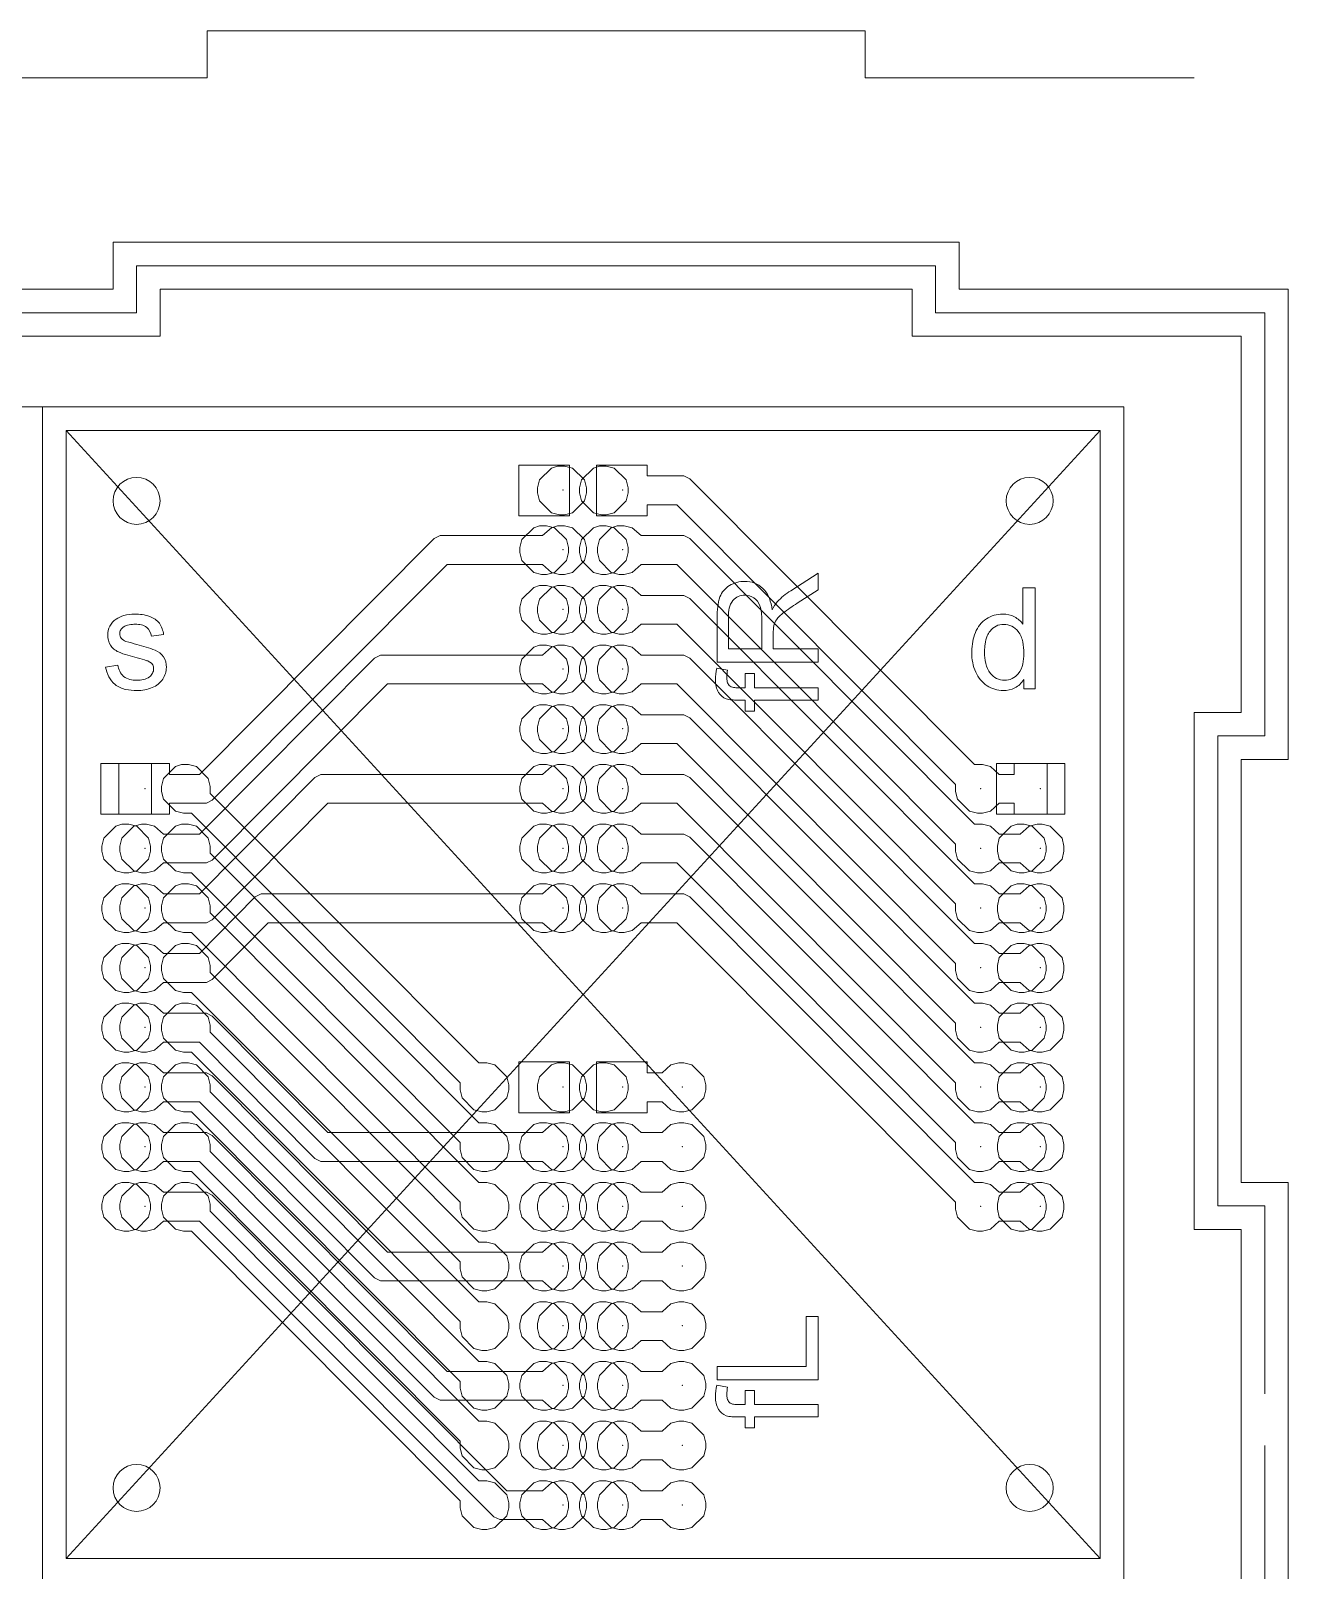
# Model space of a CAD drawing. Header units: millimetres. Extents: x -18 to 106, y 0 to 123.
# Drawn here: x 52.5 to 106, y 57.5 to 123 of the extents above; entities that cross this region are included whole.
import ezdxf

# ---------------------------------------------------------------- set-up
doc = ezdxf.new("R2010")
doc.units = ezdxf.units.MM
for name, color, linetype, lineweight, true_color in [('bottom', 5, 'CONTINUOUS', 5, 0x0000ff), ('drill', 1, 'CONTINUOUS', 5, 0xff0000), ('drill325', 7, 'CONTINUOUS', 5, 0xffffff), ('final_cut', 94, 'CONTINUOUS', 5, 0x007f00), ('okvir', 7, 'CONTINUOUS', 5, 0xffffff), ('rotacija', 23, 'CONTINUOUS', 5, 0xa56752), ('rotacija_unutarnja', 7, 'CONTINUOUS', 5, 0xffffff), ('rotacija_vanjska', 7, 'CONTINUOUS', 5, 0xffffff), ('slova', 7, 'CONTINUOUS', 5, 0xffffff), ('top', 6, 'CONTINUOUS', 5, 0xff00ff)]:
    doc.layers.add(name, color=color, linetype=linetype, lineweight=lineweight, true_color=true_color)

msp = doc.modelspace()

# ---------------------------------------------------------------- linework, layer by layer
at = {"layer": 'bottom'}
for points in [[(74.912667, 104.482), (74.912667, 104.482), (74.658667, 104.397333), (74.150667, 103.889333), (74.066, 103.550667), (74.066, 103.339), (74.150667, 103.000333), (74.658667, 102.492333), (74.997333, 102.407667), (75.209, 102.407667), (75.547667, 102.492333), (76.055667, 103.000333), (76.140333, 103.339), (76.140333, 103.550667), (76.055667, 103.889333), (75.547667, 104.397333), (75.209, 104.482)], [(76.563667, 104.524333), (76.563667, 104.524333), (76.563667, 102.365333), (78.722667, 102.365333), (78.722667, 102.831), (79.992667, 102.831), (91.846, 90.935333), (91.846, 90.639), (91.930667, 90.300333), (92.438667, 89.792333), (92.777333, 89.707667), (92.989, 89.707667), (93.327667, 89.792333), (93.708667, 90.131), (94.343667, 90.131), (94.343667, 89.665333), (96.502667, 89.665333), (96.502667, 91.824333), (94.343667, 91.824333), (94.343667, 91.358667), (93.708667, 91.358667), (93.327667, 91.697333), (92.989, 91.782), (92.650333, 91.782), (80.543, 103.931667), (80.289, 104.058667), (78.722667, 104.058667), (78.722667, 104.524333)], [(74.912667, 101.942), (74.912667, 101.942), (74.658667, 101.857333), (74.277667, 101.518667), (69.917333, 101.518667), (69.663333, 101.391667), (59.672667, 91.358667), (58.402667, 91.358667), (58.402667, 91.824333), (56.243667, 91.824333), (56.243667, 89.665333), (58.402667, 89.665333), (58.402667, 90.131), (59.969, 90.131), (60.223, 90.258), (70.213667, 100.291), (74.277667, 100.291), (74.658667, 99.952333), (74.997333, 99.867667), (75.209, 99.867667), (75.547667, 99.952333), (76.055667, 100.460333), (76.140333, 100.799), (76.140333, 101.010667), (76.055667, 101.349333), (75.547667, 101.857333), (75.209, 101.942)], [(77.452667, 101.942), (77.452667, 101.942), (77.198667, 101.857333), (76.690667, 101.349333), (76.606, 101.010667), (76.606, 100.799), (76.690667, 100.460333), (77.198667, 99.952333), (77.537333, 99.867667), (77.749, 99.867667), (78.087667, 99.952333), (78.468667, 100.291), (79.992667, 100.291), (91.846, 88.395333), (91.846, 88.099), (91.930667, 87.760333), (92.438667, 87.252333), (92.777333, 87.167667), (92.989, 87.167667), (93.327667, 87.252333), (93.708667, 87.591), (94.597667, 87.591), (94.978667, 87.252333), (95.317333, 87.167667), (95.529, 87.167667), (95.867667, 87.252333), (96.375667, 87.760333), (96.460333, 88.099), (96.460333, 88.310667), (96.375667, 88.649333), (95.867667, 89.157333), (95.529, 89.242), (95.317333, 89.242), (94.978667, 89.157333), (94.597667, 88.818667), (93.708667, 88.818667), (93.327667, 89.157333), (92.989, 89.242), (92.650333, 89.242), (80.543, 101.391667), (80.289, 101.518667), (78.468667, 101.518667), (78.087667, 101.857333), (77.749, 101.942)], [(74.912667, 99.402), (74.912667, 99.402), (74.658667, 99.317333), (74.150667, 98.809333), (74.066, 98.470667), (74.066, 98.259), (74.150667, 97.920333), (74.658667, 97.412333), (74.997333, 97.327667), (75.209, 97.327667), (75.547667, 97.412333), (76.055667, 97.920333), (76.140333, 98.259), (76.140333, 98.470667), (76.055667, 98.809333), (75.547667, 99.317333), (75.209, 99.402)], [(77.452667, 99.402), (77.452667, 99.402), (77.198667, 99.317333), (76.690667, 98.809333), (76.606, 98.470667), (76.606, 98.259), (76.690667, 97.920333), (77.198667, 97.412333), (77.537333, 97.327667), (77.749, 97.327667), (78.087667, 97.412333), (78.468667, 97.751), (79.992667, 97.751), (91.846, 85.855333), (91.846, 85.559), (91.930667, 85.220333), (92.438667, 84.712333), (92.777333, 84.627667), (92.989, 84.627667), (93.327667, 84.712333), (93.708667, 85.051), (94.597667, 85.051), (94.978667, 84.712333), (95.317333, 84.627667), (95.529, 84.627667), (95.867667, 84.712333), (96.375667, 85.220333), (96.460333, 85.559), (96.460333, 85.770667), (96.375667, 86.109333), (95.867667, 86.617333), (95.529, 86.702), (95.317333, 86.702), (94.978667, 86.617333), (94.597667, 86.278667), (93.708667, 86.278667), (93.327667, 86.617333), (92.989, 86.702), (92.650333, 86.702), (80.543, 98.851667), (80.289, 98.978667), (78.468667, 98.978667), (78.087667, 99.317333), (77.749, 99.402)], [(74.912667, 96.862), (74.912667, 96.862), (74.658667, 96.777333), (74.277667, 96.438667), (67.377333, 96.438667), (67.123333, 96.311667), (59.672667, 88.818667), (58.148667, 88.818667), (57.767667, 89.157333), (57.429, 89.242), (57.217333, 89.242), (56.878667, 89.157333), (56.370667, 88.649333), (56.286, 88.310667), (56.286, 88.099), (56.370667, 87.760333), (56.878667, 87.252333), (57.217333, 87.167667), (57.429, 87.167667), (57.767667, 87.252333), (58.148667, 87.591), (59.969, 87.591), (60.223, 87.718), (67.673667, 95.211), (74.277667, 95.211), (74.658667, 94.872333), (74.997333, 94.787667), (75.209, 94.787667), (75.547667, 94.872333), (76.055667, 95.380333), (76.140333, 95.719), (76.140333, 95.930667), (76.055667, 96.269333), (75.547667, 96.777333), (75.209, 96.862)], [(77.452667, 96.862), (77.452667, 96.862), (77.198667, 96.777333), (76.690667, 96.269333), (76.606, 95.930667), (76.606, 95.719), (76.690667, 95.380333), (77.198667, 94.872333), (77.537333, 94.787667), (77.749, 94.787667), (78.087667, 94.872333), (78.468667, 95.211), (79.992667, 95.211), (91.846, 83.315333), (91.846, 83.019), (91.930667, 82.680333), (92.438667, 82.172333), (92.777333, 82.087667), (92.989, 82.087667), (93.327667, 82.172333), (93.708667, 82.511), (94.597667, 82.511), (94.978667, 82.172333), (95.317333, 82.087667), (95.529, 82.087667), (95.867667, 82.172333), (96.375667, 82.680333), (96.460333, 83.019), (96.460333, 83.230667), (96.375667, 83.569333), (95.867667, 84.077333), (95.529, 84.162), (95.317333, 84.162), (94.978667, 84.077333), (94.597667, 83.738667), (93.708667, 83.738667), (93.327667, 84.077333), (92.989, 84.162), (92.650333, 84.162), (80.543, 96.311667), (80.289, 96.438667), (78.468667, 96.438667), (78.087667, 96.777333), (77.749, 96.862)], [(74.912667, 94.322), (74.912667, 94.322), (74.658667, 94.237333), (74.150667, 93.729333), (74.066, 93.390667), (74.066, 93.179), (74.150667, 92.840333), (74.658667, 92.332333), (74.997333, 92.247667), (75.209, 92.247667), (75.547667, 92.332333), (76.055667, 92.840333), (76.140333, 93.179), (76.140333, 93.390667), (76.055667, 93.729333), (75.547667, 94.237333), (75.209, 94.322)], [(77.452667, 94.322), (77.452667, 94.322), (77.198667, 94.237333), (76.690667, 93.729333), (76.606, 93.390667), (76.606, 93.179), (76.690667, 92.840333), (77.198667, 92.332333), (77.537333, 92.247667), (77.749, 92.247667), (78.087667, 92.332333), (78.468667, 92.671), (79.992667, 92.671), (91.846, 80.775333), (91.846, 80.479), (91.930667, 80.140333), (92.438667, 79.632333), (92.777333, 79.547667), (92.989, 79.547667), (93.327667, 79.632333), (93.708667, 79.971), (94.597667, 79.971), (94.978667, 79.632333), (95.317333, 79.547667), (95.529, 79.547667), (95.867667, 79.632333), (96.375667, 80.140333), (96.460333, 80.479), (96.460333, 80.690667), (96.375667, 81.029333), (95.867667, 81.537333), (95.529, 81.622), (95.317333, 81.622), (94.978667, 81.537333), (94.597667, 81.198667), (93.708667, 81.198667), (93.327667, 81.537333), (92.989, 81.622), (92.650333, 81.622), (80.543, 93.771667), (80.289, 93.898667), (78.468667, 93.898667), (78.087667, 94.237333), (77.749, 94.322)], [(74.912667, 91.782), (74.912667, 91.782), (74.658667, 91.697333), (74.277667, 91.358667), (64.837333, 91.358667), (64.583333, 91.231667), (59.672667, 86.278667), (58.148667, 86.278667), (57.767667, 86.617333), (57.429, 86.702), (57.217333, 86.702), (56.878667, 86.617333), (56.370667, 86.109333), (56.286, 85.770667), (56.286, 85.559), (56.370667, 85.220333), (56.878667, 84.712333), (57.217333, 84.627667), (57.429, 84.627667), (57.767667, 84.712333), (58.148667, 85.051), (59.969, 85.051), (60.223, 85.178), (65.133667, 90.131), (74.277667, 90.131), (74.658667, 89.792333), (74.997333, 89.707667), (75.209, 89.707667), (75.547667, 89.792333), (76.055667, 90.300333), (76.140333, 90.639), (76.140333, 90.850667), (76.055667, 91.189333), (75.547667, 91.697333), (75.209, 91.782)], [(77.452667, 91.782), (77.452667, 91.782), (77.198667, 91.697333), (76.690667, 91.189333), (76.606, 90.850667), (76.606, 90.639), (76.690667, 90.300333), (77.198667, 89.792333), (77.537333, 89.707667), (77.749, 89.707667), (78.087667, 89.792333), (78.468667, 90.131), (79.992667, 90.131), (91.846, 78.235333), (91.846, 77.939), (91.930667, 77.600333), (92.438667, 77.092333), (92.777333, 77.007667), (92.989, 77.007667), (93.327667, 77.092333), (93.708667, 77.431), (94.597667, 77.431), (94.978667, 77.092333), (95.317333, 77.007667), (95.529, 77.007667), (95.867667, 77.092333), (96.375667, 77.600333), (96.460333, 77.939), (96.460333, 78.150667), (96.375667, 78.489333), (95.867667, 78.997333), (95.529, 79.082), (95.317333, 79.082), (94.978667, 78.997333), (94.597667, 78.658667), (93.708667, 78.658667), (93.327667, 78.997333), (92.989, 79.082), (92.650333, 79.082), (80.543, 91.231667), (80.289, 91.358667), (78.468667, 91.358667), (78.087667, 91.697333), (77.749, 91.782)], [(74.912667, 89.242), (74.912667, 89.242), (74.658667, 89.157333), (74.150667, 88.649333), (74.066, 88.310667), (74.066, 88.099), (74.150667, 87.760333), (74.658667, 87.252333), (74.997333, 87.167667), (75.209, 87.167667), (75.547667, 87.252333), (76.055667, 87.760333), (76.140333, 88.099), (76.140333, 88.310667), (76.055667, 88.649333), (75.547667, 89.157333), (75.209, 89.242)], [(77.452667, 89.242), (77.452667, 89.242), (77.198667, 89.157333), (76.690667, 88.649333), (76.606, 88.310667), (76.606, 88.099), (76.690667, 87.760333), (77.198667, 87.252333), (77.537333, 87.167667), (77.749, 87.167667), (78.087667, 87.252333), (78.468667, 87.591), (79.992667, 87.591), (91.846, 75.695333), (91.846, 75.399), (91.930667, 75.060333), (92.438667, 74.552333), (92.777333, 74.467667), (92.989, 74.467667), (93.327667, 74.552333), (93.708667, 74.891), (94.597667, 74.891), (94.978667, 74.552333), (95.317333, 74.467667), (95.529, 74.467667), (95.867667, 74.552333), (96.375667, 75.060333), (96.460333, 75.399), (96.460333, 75.610667), (96.375667, 75.949333), (95.867667, 76.457333), (95.529, 76.542), (95.317333, 76.542), (94.978667, 76.457333), (94.597667, 76.118667), (93.708667, 76.118667), (93.327667, 76.457333), (92.989, 76.542), (92.650333, 76.542), (80.543, 88.691667), (80.289, 88.818667), (78.468667, 88.818667), (78.087667, 89.157333), (77.749, 89.242)], [(74.912667, 86.702), (74.912667, 86.702), (74.658667, 86.617333), (74.277667, 86.278667), (62.297333, 86.278667), (62.043333, 86.151667), (59.672667, 83.738667), (58.148667, 83.738667), (57.767667, 84.077333), (57.429, 84.162), (57.217333, 84.162), (56.878667, 84.077333), (56.370667, 83.569333), (56.286, 83.230667), (56.286, 83.019), (56.370667, 82.680333), (56.878667, 82.172333), (57.217333, 82.087667), (57.429, 82.087667), (57.767667, 82.172333), (58.148667, 82.511), (59.969, 82.511), (60.223, 82.638), (62.593667, 85.051), (74.277667, 85.051), (74.658667, 84.712333), (74.997333, 84.627667), (75.209, 84.627667), (75.547667, 84.712333), (76.055667, 85.220333), (76.140333, 85.559), (76.140333, 85.770667), (76.055667, 86.109333), (75.547667, 86.617333), (75.209, 86.702)], [(77.452667, 86.702), (77.452667, 86.702), (77.198667, 86.617333), (76.690667, 86.109333), (76.606, 85.770667), (76.606, 85.559), (76.690667, 85.220333), (77.198667, 84.712333), (77.537333, 84.627667), (77.749, 84.627667), (78.087667, 84.712333), (78.468667, 85.051), (79.992667, 85.051), (91.846, 73.155333), (91.846, 72.859), (91.930667, 72.520333), (92.438667, 72.012333), (92.777333, 71.927667), (92.989, 71.927667), (93.327667, 72.012333), (93.708667, 72.351), (94.597667, 72.351), (94.978667, 72.012333), (95.317333, 71.927667), (95.529, 71.927667), (95.867667, 72.012333), (96.375667, 72.520333), (96.460333, 72.859), (96.460333, 73.070667), (96.375667, 73.409333), (95.867667, 73.917333), (95.529, 74.002), (95.317333, 74.002), (94.978667, 73.917333), (94.597667, 73.578667), (93.708667, 73.578667), (93.327667, 73.917333), (92.989, 74.002), (92.650333, 74.002), (80.543, 86.151667), (80.289, 86.278667), (78.468667, 86.278667), (78.087667, 86.617333), (77.749, 86.702)], [(57.132667, 81.622), (57.132667, 81.622), (56.878667, 81.537333), (56.370667, 81.029333), (56.286, 80.690667), (56.286, 80.479), (56.370667, 80.140333), (56.878667, 79.632333), (57.217333, 79.547667), (57.429, 79.547667), (57.767667, 79.632333), (58.148667, 79.971), (59.672667, 79.971), (64.583333, 75.018), (64.837333, 74.891), (74.277667, 74.891), (74.658667, 74.552333), (74.997333, 74.467667), (75.209, 74.467667), (75.547667, 74.552333), (76.055667, 75.060333), (76.140333, 75.399), (76.140333, 75.610667), (76.055667, 75.949333), (75.547667, 76.457333), (75.209, 76.542), (74.997333, 76.542), (74.658667, 76.457333), (74.277667, 76.118667), (65.133667, 76.118667), (60.223, 81.071667), (59.969, 81.198667), (58.148667, 81.198667), (57.767667, 81.537333), (57.429, 81.622)], [(57.132667, 79.082), (57.132667, 79.082), (56.878667, 78.997333), (56.370667, 78.489333), (56.286, 78.150667), (56.286, 77.939), (56.370667, 77.600333), (56.878667, 77.092333), (57.217333, 77.007667), (57.429, 77.007667), (57.767667, 77.092333), (58.148667, 77.431), (59.672667, 77.431), (67.123333, 69.938), (67.377333, 69.811), (74.277667, 69.811), (74.658667, 69.472333), (74.997333, 69.387667), (75.209, 69.387667), (75.547667, 69.472333), (76.055667, 69.980333), (76.140333, 70.319), (76.140333, 70.530667), (76.055667, 70.869333), (75.547667, 71.377333), (75.209, 71.462), (74.997333, 71.462), (74.658667, 71.377333), (74.277667, 71.038667), (67.673667, 71.038667), (60.223, 78.531667), (59.969, 78.658667), (58.148667, 78.658667), (57.767667, 78.997333), (57.429, 79.082)], [(74.912667, 79.082), (74.912667, 79.082), (74.658667, 78.997333), (74.150667, 78.489333), (74.066, 78.150667), (74.066, 77.939), (74.150667, 77.600333), (74.658667, 77.092333), (74.997333, 77.007667), (75.209, 77.007667), (75.547667, 77.092333), (76.055667, 77.600333), (76.140333, 77.939), (76.140333, 78.150667), (76.055667, 78.489333), (75.547667, 78.997333), (75.209, 79.082)], [(76.563667, 79.124333), (76.563667, 79.124333), (76.563667, 76.965333), (78.722667, 76.965333), (78.722667, 77.431), (79.357667, 77.431), (79.738667, 77.092333), (80.077333, 77.007667), (80.289, 77.007667), (80.627667, 77.092333), (81.135667, 77.600333), (81.220333, 77.939), (81.220333, 78.150667), (81.135667, 78.489333), (80.627667, 78.997333), (80.289, 79.082), (80.077333, 79.082), (79.738667, 78.997333), (79.357667, 78.658667), (78.722667, 78.658667), (78.722667, 79.124333)], [(57.132667, 76.542), (57.132667, 76.542), (56.878667, 76.457333), (56.370667, 75.949333), (56.286, 75.610667), (56.286, 75.399), (56.370667, 75.060333), (56.878667, 74.552333), (57.217333, 74.467667), (57.429, 74.467667), (57.767667, 74.552333), (58.148667, 74.891), (59.672667, 74.891), (69.663333, 64.858), (69.917333, 64.731), (74.277667, 64.731), (74.658667, 64.392333), (74.997333, 64.307667), (75.209, 64.307667), (75.547667, 64.392333), (76.055667, 64.900333), (76.140333, 65.239), (76.140333, 65.450667), (76.055667, 65.789333), (75.547667, 66.297333), (75.209, 66.382), (74.997333, 66.382), (74.658667, 66.297333), (74.277667, 65.958667), (70.213667, 65.958667), (60.223, 75.991667), (59.969, 76.118667), (58.148667, 76.118667), (57.767667, 76.457333), (57.429, 76.542)], [(77.452667, 76.542), (77.452667, 76.542), (77.198667, 76.457333), (76.690667, 75.949333), (76.606, 75.610667), (76.606, 75.399), (76.690667, 75.060333), (77.198667, 74.552333), (77.537333, 74.467667), (77.749, 74.467667), (78.087667, 74.552333), (78.468667, 74.891), (79.357667, 74.891), (79.738667, 74.552333), (80.077333, 74.467667), (80.289, 74.467667), (80.627667, 74.552333), (81.135667, 75.060333), (81.220333, 75.399), (81.220333, 75.610667), (81.135667, 75.949333), (80.627667, 76.457333), (80.289, 76.542), (80.077333, 76.542), (79.738667, 76.457333), (79.357667, 76.118667), (78.468667, 76.118667), (78.087667, 76.457333), (77.749, 76.542)], [(57.132667, 74.002), (57.132667, 74.002), (56.878667, 73.917333), (56.370667, 73.409333), (56.286, 73.070667), (56.286, 72.859), (56.370667, 72.520333), (56.878667, 72.012333), (57.217333, 71.927667), (57.429, 71.927667), (57.767667, 72.012333), (58.148667, 72.351), (59.672667, 72.351), (72.203333, 59.778), (72.457333, 59.651), (74.277667, 59.651), (74.658667, 59.312333), (74.997333, 59.227667), (75.209, 59.227667), (75.547667, 59.312333), (76.055667, 59.820333), (76.140333, 60.159), (76.140333, 60.370667), (76.055667, 60.709333), (75.547667, 61.217333), (75.209, 61.302), (74.997333, 61.302), (74.658667, 61.217333), (74.277667, 60.878667), (72.753667, 60.878667), (60.223, 73.451667), (59.969, 73.578667), (58.148667, 73.578667), (57.767667, 73.917333), (57.429, 74.002)], [(74.912667, 74.002), (74.912667, 74.002), (74.658667, 73.917333), (74.150667, 73.409333), (74.066, 73.070667), (74.066, 72.859), (74.150667, 72.520333), (74.658667, 72.012333), (74.997333, 71.927667), (75.209, 71.927667), (75.547667, 72.012333), (76.055667, 72.520333), (76.140333, 72.859), (76.140333, 73.070667), (76.055667, 73.409333), (75.547667, 73.917333), (75.209, 74.002)], [(77.452667, 74.002), (77.452667, 74.002), (77.198667, 73.917333), (76.690667, 73.409333), (76.606, 73.070667), (76.606, 72.859), (76.690667, 72.520333), (77.198667, 72.012333), (77.537333, 71.927667), (77.749, 71.927667), (78.087667, 72.012333), (78.468667, 72.351), (79.357667, 72.351), (79.738667, 72.012333), (80.077333, 71.927667), (80.289, 71.927667), (80.627667, 72.012333), (81.135667, 72.520333), (81.220333, 72.859), (81.220333, 73.070667), (81.135667, 73.409333), (80.627667, 73.917333), (80.289, 74.002), (80.077333, 74.002), (79.738667, 73.917333), (79.357667, 73.578667), (78.468667, 73.578667), (78.087667, 73.917333), (77.749, 74.002)], [(77.452667, 71.462), (77.452667, 71.462), (77.198667, 71.377333), (76.690667, 70.869333), (76.606, 70.530667), (76.606, 70.319), (76.690667, 69.980333), (77.198667, 69.472333), (77.537333, 69.387667), (77.749, 69.387667), (78.087667, 69.472333), (78.468667, 69.811), (79.357667, 69.811), (79.738667, 69.472333), (80.077333, 69.387667), (80.289, 69.387667), (80.627667, 69.472333), (81.135667, 69.980333), (81.220333, 70.319), (81.220333, 70.530667), (81.135667, 70.869333), (80.627667, 71.377333), (80.289, 71.462), (80.077333, 71.462), (79.738667, 71.377333), (79.357667, 71.038667), (78.468667, 71.038667), (78.087667, 71.377333), (77.749, 71.462)], [(74.912667, 68.922), (74.912667, 68.922), (74.658667, 68.837333), (74.150667, 68.329333), (74.066, 67.990667), (74.066, 67.779), (74.150667, 67.440333), (74.658667, 66.932333), (74.997333, 66.847667), (75.209, 66.847667), (75.547667, 66.932333), (76.055667, 67.440333), (76.140333, 67.779), (76.140333, 67.990667), (76.055667, 68.329333), (75.547667, 68.837333), (75.209, 68.922)], [(77.452667, 68.922), (77.452667, 68.922), (77.198667, 68.837333), (76.690667, 68.329333), (76.606, 67.990667), (76.606, 67.779), (76.690667, 67.440333), (77.198667, 66.932333), (77.537333, 66.847667), (77.749, 66.847667), (78.087667, 66.932333), (78.468667, 67.271), (79.357667, 67.271), (79.738667, 66.932333), (80.077333, 66.847667), (80.289, 66.847667), (80.627667, 66.932333), (81.135667, 67.440333), (81.220333, 67.779), (81.220333, 67.990667), (81.135667, 68.329333), (80.627667, 68.837333), (80.289, 68.922), (80.077333, 68.922), (79.738667, 68.837333), (79.357667, 68.498667), (78.468667, 68.498667), (78.087667, 68.837333), (77.749, 68.922)], [(77.452667, 66.382), (77.452667, 66.382), (77.198667, 66.297333), (76.690667, 65.789333), (76.606, 65.450667), (76.606, 65.239), (76.690667, 64.900333), (77.198667, 64.392333), (77.537333, 64.307667), (77.749, 64.307667), (78.087667, 64.392333), (78.468667, 64.731), (79.357667, 64.731), (79.738667, 64.392333), (80.077333, 64.307667), (80.289, 64.307667), (80.627667, 64.392333), (81.135667, 64.900333), (81.220333, 65.239), (81.220333, 65.450667), (81.135667, 65.789333), (80.627667, 66.297333), (80.289, 66.382), (80.077333, 66.382), (79.738667, 66.297333), (79.357667, 65.958667), (78.468667, 65.958667), (78.087667, 66.297333), (77.749, 66.382)], [(74.912667, 63.842), (74.912667, 63.842), (74.658667, 63.757333), (74.150667, 63.249333), (74.066, 62.910667), (74.066, 62.699), (74.150667, 62.360333), (74.658667, 61.852333), (74.997333, 61.767667), (75.209, 61.767667), (75.547667, 61.852333), (76.055667, 62.360333), (76.140333, 62.699), (76.140333, 62.910667), (76.055667, 63.249333), (75.547667, 63.757333), (75.209, 63.842)], [(77.452667, 63.842), (77.452667, 63.842), (77.198667, 63.757333), (76.690667, 63.249333), (76.606, 62.910667), (76.606, 62.699), (76.690667, 62.360333), (77.198667, 61.852333), (77.537333, 61.767667), (77.749, 61.767667), (78.087667, 61.852333), (78.468667, 62.191), (79.357667, 62.191), (79.738667, 61.852333), (80.077333, 61.767667), (80.289, 61.767667), (80.627667, 61.852333), (81.135667, 62.360333), (81.220333, 62.699), (81.220333, 62.910667), (81.135667, 63.249333), (80.627667, 63.757333), (80.289, 63.842), (80.077333, 63.842), (79.738667, 63.757333), (79.357667, 63.418667), (78.468667, 63.418667), (78.087667, 63.757333), (77.749, 63.842)], [(77.452667, 61.302), (77.452667, 61.302), (77.198667, 61.217333), (76.690667, 60.709333), (76.606, 60.370667), (76.606, 60.159), (76.690667, 59.820333), (77.198667, 59.312333), (77.537333, 59.227667), (77.749, 59.227667), (78.087667, 59.312333), (78.468667, 59.651), (79.357667, 59.651), (79.738667, 59.312333), (80.077333, 59.227667), (80.289, 59.227667), (80.627667, 59.312333), (81.135667, 59.820333), (81.220333, 60.159), (81.220333, 60.370667), (81.135667, 60.709333), (80.627667, 61.217333), (80.289, 61.302), (80.077333, 61.302), (79.738667, 61.217333), (79.357667, 60.878667), (78.468667, 60.878667), (78.087667, 61.217333), (77.749, 61.302)]]:
    msp.add_lwpolyline(points, close=True, dxfattribs=at)
at = {"layer": 'drill'}
for p in [(75.14, 103.46), (77.68, 103.46), (75.14, 100.92), (77.68, 100.92), (75.14, 98.38), (77.68, 98.38), (75.14, 95.84), (77.68, 95.84), (75.14, 93.3), (77.68, 93.3), (57.36, 90.76), (75.14, 90.76), (77.68, 90.76), (92.92, 90.76), (95.46, 90.76), (57.36, 88.22), (75.14, 88.22), (77.68, 88.22), (92.92, 88.22), (95.46, 88.22), (57.36, 85.68), (75.14, 85.68), (77.68, 85.68), (92.92, 85.68), (95.46, 85.68), (57.36, 83.14), (92.92, 83.14), (95.46, 83.14), (57.36, 80.6), (92.92, 80.6), (95.46, 80.6), (57.36, 78.06), (75.14, 78.06), (77.68, 78.06), (80.22, 78.06), (92.92, 78.06), (95.46, 78.06), (57.36, 75.52), (75.14, 75.52), (77.68, 75.52), (80.22, 75.52), (92.92, 75.52), (95.46, 75.52), (57.36, 72.98), (75.14, 72.98), (77.68, 72.98), (80.22, 72.98), (92.92, 72.98), (95.46, 72.98), (75.14, 70.44), (77.68, 70.44), (80.22, 70.44), (75.14, 67.9), (77.68, 67.9), (80.22, 67.9), (75.14, 65.36), (77.68, 65.36), (80.22, 65.36), (75.14, 62.82), (77.68, 62.82), (80.22, 62.82), (75.14, 60.28), (77.68, 60.28), (80.22, 60.28)]:
    msp.add_point(p, dxfattribs=at)
at = {"layer": 'drill325'}
for centre in [(57, 103), (95, 103), (57, 61), (95, 61)]:
    msp.add_circle(centre, 1, dxfattribs=at)
at = {"layer": 'final_cut'}
for p, q in [((7, 107), (53, 107)), ((53, 57), (53, 107)), ((53, 107), (99, 107)), ((53, 107), (53, 57)), ((99, 107), (99, 57))]:
    msp.add_line(p, q, dxfattribs=at)
at = {"layer": 'okvir'}
for p, q in [((54, 58), (54, 106)), ((54, 106), (98, 106)), ((54, 58), (98, 106)), ((54, 106), (98, 58)), ((98, 106), (98, 58)), ((98, 58), (54, 58))]:
    msp.add_line(p, q, dxfattribs=at)
at = {"layer": 'rotacija'}
for p, q in [((57, 111), (57, 113)), ((57, 113), (91, 113)), ((91, 113), (91, 111)), ((31, 111), (57, 111)), ((91, 111), (105, 111)), ((105, 111), (105, 93)), ((105, 93), (103, 93)), ((103, 93), (103, 73)), ((103, 73), (105, 73)), ((105, 73), (105, 65)), ((105, 62.8), (105, 36))]:
    msp.add_line(p, q, dxfattribs=at)
at = {"layer": 'rotacija_unutarnja'}
for p, q in [((60, 121), (60, 123)), ((60, 123), (88, 123)), ((88, 123), (88, 121)), ((28, 121), (60, 121)), ((88, 121), (102, 121)), ((90, 112), (58, 112)), ((58, 112), (58, 110)), ((90, 110), (90, 112)), ((58, 110), (30, 110)), ((104, 110), (90, 110)), ((104, 94), (104, 110)), ((102, 72), (102, 94)), ((102, 94), (104, 94)), ((104, 72), (102, 72)), ((104, 37), (104, 72))]:
    msp.add_line(p, q, dxfattribs=at)
at = {"layer": 'rotacija_vanjska'}
for p, q in [((92, 114), (56, 114)), ((56, 114), (56, 112)), ((92, 112), (92, 114)), ((56, 112), (32, 112)), ((106, 112), (92, 112)), ((106, 92), (106, 112)), ((104, 74), (104, 92)), ((104, 92), (106, 92)), ((106, 74), (104, 74)), ((106, 37), (106, 74))]:
    msp.add_line(p, q, dxfattribs=at)
at = {"layer": 'slova'}
for points in [[(83.2988, 96.1387), (83.2988, 96.1387), (81.7051, 96.1387), (81.7051, 98.043, -0.027009431), (81.7266, 98.4845, -0.063782222), (81.8223, 98.916, -0.170367614), (82.2295, 99.3936, -0.140422138), (82.877, 99.5723, -0.090663314), (83.2916, 99.5008, -0.1004049), (83.6475, 99.2764, -0.109965988), (83.9234, 98.8528, -0.059707503), (84.0459, 98.3623, -0.067053305), (84.2598, 98.7051, -0.062673536), (84.8311, 99.1768), (86, 99.9238), (86, 99.209), (85.1064, 98.6406, 0.021288879), (84.5146, 98.2305, 0.025751864), (84.3598, 98.0966, 0.056783476), (84.2275, 97.9404, 0.084867304), (84.1133, 97.6826, 0.043269496), (84.0928, 97.3662), (84.0928, 96.707), (86, 96.707), (86, 96.1387), (83.2988, 96.1387)], [(83.2988, 96.707), (83.2988, 96.707), (83.6006, 96.707), (83.6006, 97.9287, 0.026941506), (83.5855, 98.2366, 0.057667967), (83.5215, 98.5381, 0.164172167), (83.2637, 98.8721, 0.146155297), (82.877, 98.9863, 0.225677218), (82.376, 98.7637, 0.125262567), (82.2166, 98.4323, 0.056436988), (82.1797, 98.0664), (82.1797, 96.707), (83.2988, 96.707)], [(92.5365, 96.6069), (92.5365, 96.6069, -0.091971071), (92.6919, 97.3965, -0.069767846), (92.8794, 97.7243, -0.082856712), (93.1577, 97.9795, -0.148346382), (93.8521, 98.1816, -0.127150601), (94.353, 98.0615, -0.115562133), (94.7104, 97.7539), (94.7104, 99.2949), (95.2349, 99.2949), (95.2349, 95), (94.7456, 95), (94.7456, 95.3926, -0.132731032), (94.3739, 95.0421, -0.121695522), (93.8755, 94.9297, -0.149031777), (93.1899, 95.1348, -0.139703635), (92.7065, 95.7061, -0.108608478), (92.5366, 96.5527, -0.00614225), (92.5365, 96.6069)], [(55.6846, 95.9287), (55.6846, 95.9287), (56.2061, 96.0107, 0.076995631), (56.2821, 95.7475, 0.1080417), (56.4492, 95.5303, 0.109165798), (56.716, 95.398, 0.064176682), (57.0117, 95.3633, 0.055259488), (57.2935, 95.3913, 0.117843236), (57.5508, 95.5098, 0.095037802), (57.6786, 95.6639, 0.124291444), (57.7266, 95.8584, 0.268831182), (57.5713, 96.1396, 0.049495786), (57.4418, 96.1988, 0.023639034), (57.0322, 96.3184, -0.010100312), (56.6246, 96.4291, -0.033285731), (56.2266, 96.5703, -0.142926269), (55.8867, 96.8662, -0.138479584), (55.7725, 97.2852, -0.124881429), (55.8662, 97.6689, -0.115674965), (56.127, 97.9648, -0.085237029), (56.4609, 98.1172, -0.073543853), (56.918, 98.1816, -0.091077406), (57.5596, 98.0762, -0.056417259), (57.7855, 97.9624, -0.089036289), (57.9697, 97.7891, -0.073270118), (58.0885, 97.5594, -0.044401342), (58.1514, 97.3086), (57.6357, 97.2383, 0.197280871), (57.4307, 97.6133, 0.109683111), (57.2047, 97.7207, 0.060437349), (56.9561, 97.748, 0.044328181), (56.6878, 97.7269, 0.11674799), (56.4375, 97.6279, 0.094643099), (56.3259, 97.5061, 0.136667431), (56.2822, 97.3467, 0.172963814), (56.3467, 97.1621, 0.132704537), (56.5488, 97.0215, 0.011614069), (57.0146, 96.8867, -0.008062776), (57.4081, 96.7756, -0.026860424), (57.7939, 96.6406, -0.144997534), (58.1426, 96.3652, -0.154279083), (58.2686, 95.9141, -0.150394559), (58.1133, 95.416, -0.1456735), (57.6709, 95.0557, -0.103170795), (57.0146, 94.9297, -0.05708331), (56.5311, 94.9797, -0.10983693), (56.0889, 95.1816, -0.107792258), (55.8173, 95.5176, -0.07433003), (55.6846, 95.9287)], [(93.0788, 96.5998), (93.0788, 96.5998, 0.004656636), (93.0786, 96.5527, 0.058025041), (93.1276, 96.0843, 0.118184584), (93.3306, 95.6592, 0.097051036), (93.594, 95.443, 0.122079086), (93.9253, 95.3633, 0.230048657), (94.5112, 95.6445, 0.119066122), (94.7073, 96.0557, 0.057682631), (94.7544, 96.5088, 0.052558963), (94.7083, 96.9978, 0.118464565), (94.5083, 97.4463, 0.104297845), (94.2403, 97.6671, 0.1190576), (93.9019, 97.7451, 0.235113309), (93.313, 97.458, 0.071806812), (93.192, 97.2525, 0.063396521), (93.1017, 96.9081, 0.030592516), (93.0788, 96.5998)], [(83.2988, 94.0557), (83.2988, 94.0557), (82.8887, 94.0557), (82.8887, 94.5215), (82.5576, 94.5215, -0.023289617), (82.3226, 94.5313, -0.060740536), (82.0918, 94.5771, -0.163054124), (81.7607, 94.8438, -0.095721543), (81.6576, 95.104, -0.050741518), (81.6318, 95.3828, -0.047794877), (81.6846, 95.875), (82.1445, 95.7959, 0.044055791), (82.1152, 95.4854, 0.058748373), (82.134, 95.3056, 0.140773015), (82.2178, 95.1455, 0.140789956), (82.4011, 95.0626, 0.047371128), (82.6016, 95.0459), (82.8887, 95.0459), (82.8887, 95.6523), (83.2988, 95.6523), (83.2988, 95.0459), (86, 95.0459), (86, 94.5215), (83.2988, 94.5215), (83.2988, 94.0557)], [(86, 64.0195), (86, 64.0195), (83.2988, 64.0195), (83.2988, 63.5537), (82.8887, 63.5537), (82.8887, 64.0195), (82.5576, 64.0195, -0.023290491), (82.3226, 64.0294, -0.060740536), (82.0918, 64.0752, -0.163021827), (81.7607, 64.3418, -0.095755152), (81.6576, 64.6021, -0.050741518), (81.6318, 64.8809, -0.047785418), (81.6846, 65.373), (82.1445, 65.2939, 0.044055791), (82.1152, 64.9834, 0.058716667), (82.134, 64.8037, 0.140773015), (82.2178, 64.6436, 0.140789956), (82.4011, 64.5607, 0.047370858), (82.6016, 64.5439), (82.8887, 64.5439), (82.8887, 65.1504), (83.2988, 65.1504), (83.2988, 64.5439), (86, 64.5439), (86, 64.0195)]]:
    msp.add_lwpolyline(points, format="xyb", dxfattribs=at)
msp.add_lwpolyline([(86, 65.6045), (86, 65.6045), (81.7051, 65.6045), (81.7051, 66.1729), (85.4932, 66.1729), (85.4932, 68.2881), (86, 68.2881), (86, 65.6045)], dxfattribs=at)
at = {"layer": 'top'}
for points in [[(73.261667, 104.524333), (73.261667, 104.524333), (73.261667, 102.365333), (75.420667, 102.365333), (75.420667, 104.524333)], [(76.690667, 104.482), (76.690667, 104.482), (76.436667, 104.397333), (75.928667, 103.889333), (75.844, 103.550667), (75.844, 103.339), (75.928667, 103.000333), (76.436667, 102.492333), (76.775333, 102.407667), (76.987, 102.407667), (77.325667, 102.492333), (77.833667, 103.000333), (77.918333, 103.339), (77.918333, 103.550667), (77.833667, 103.889333), (77.325667, 104.397333), (76.987, 104.482)], [(74.150667, 101.942), (74.150667, 101.942), (73.896667, 101.857333), (73.388667, 101.349333), (73.304, 101.010667), (73.304, 100.799), (73.388667, 100.460333), (73.896667, 99.952333), (74.235333, 99.867667), (74.447, 99.867667), (74.785667, 99.952333), (75.293667, 100.460333), (75.378333, 100.799), (75.378333, 101.010667), (75.293667, 101.349333), (74.785667, 101.857333), (74.447, 101.942)], [(76.690667, 101.942), (76.690667, 101.942), (76.436667, 101.857333), (75.928667, 101.349333), (75.844, 101.010667), (75.844, 100.799), (75.928667, 100.460333), (76.436667, 99.952333), (76.775333, 99.867667), (76.987, 99.867667), (77.325667, 99.952333), (77.833667, 100.460333), (77.918333, 100.799), (77.918333, 101.010667), (77.833667, 101.349333), (77.325667, 101.857333), (76.987, 101.942)], [(74.150667, 99.402), (74.150667, 99.402), (73.896667, 99.317333), (73.388667, 98.809333), (73.304, 98.470667), (73.304, 98.259), (73.388667, 97.920333), (73.896667, 97.412333), (74.235333, 97.327667), (74.447, 97.327667), (74.785667, 97.412333), (75.293667, 97.920333), (75.378333, 98.259), (75.378333, 98.470667), (75.293667, 98.809333), (74.785667, 99.317333), (74.447, 99.402)], [(76.690667, 99.402), (76.690667, 99.402), (76.436667, 99.317333), (75.928667, 98.809333), (75.844, 98.470667), (75.844, 98.259), (75.928667, 97.920333), (76.436667, 97.412333), (76.775333, 97.327667), (76.987, 97.327667), (77.325667, 97.412333), (77.833667, 97.920333), (77.918333, 98.259), (77.918333, 98.470667), (77.833667, 98.809333), (77.325667, 99.317333), (76.987, 99.402)], [(74.150667, 96.862), (74.150667, 96.862), (73.896667, 96.777333), (73.388667, 96.269333), (73.304, 95.930667), (73.304, 95.719), (73.388667, 95.380333), (73.896667, 94.872333), (74.235333, 94.787667), (74.447, 94.787667), (74.785667, 94.872333), (75.293667, 95.380333), (75.378333, 95.719), (75.378333, 95.930667), (75.293667, 96.269333), (74.785667, 96.777333), (74.447, 96.862)], [(76.690667, 96.862), (76.690667, 96.862), (76.436667, 96.777333), (75.928667, 96.269333), (75.844, 95.930667), (75.844, 95.719), (75.928667, 95.380333), (76.436667, 94.872333), (76.775333, 94.787667), (76.987, 94.787667), (77.325667, 94.872333), (77.833667, 95.380333), (77.918333, 95.719), (77.918333, 95.930667), (77.833667, 96.269333), (77.325667, 96.777333), (76.987, 96.862)], [(74.150667, 94.322), (74.150667, 94.322), (73.896667, 94.237333), (73.388667, 93.729333), (73.304, 93.390667), (73.304, 93.179), (73.388667, 92.840333), (73.896667, 92.332333), (74.235333, 92.247667), (74.447, 92.247667), (74.785667, 92.332333), (75.293667, 92.840333), (75.378333, 93.179), (75.378333, 93.390667), (75.293667, 93.729333), (74.785667, 94.237333), (74.447, 94.322)], [(76.690667, 94.322), (76.690667, 94.322), (76.436667, 94.237333), (75.928667, 93.729333), (75.844, 93.390667), (75.844, 93.179), (75.928667, 92.840333), (76.436667, 92.332333), (76.775333, 92.247667), (76.987, 92.247667), (77.325667, 92.332333), (77.833667, 92.840333), (77.918333, 93.179), (77.918333, 93.390667), (77.833667, 93.729333), (77.325667, 94.237333), (76.987, 94.322)], [(55.481667, 91.824333), (55.481667, 91.824333), (55.481667, 89.665333), (57.640667, 89.665333), (57.640667, 91.824333)], [(58.910667, 91.782), (58.910667, 91.782), (58.656667, 91.697333), (58.148667, 91.189333), (58.064, 90.850667), (58.064, 90.639), (58.148667, 90.300333), (58.656667, 89.792333), (58.995333, 89.707667), (59.334, 89.707667), (70.764, 78.235333), (70.764, 77.939), (70.848667, 77.600333), (71.356667, 77.092333), (71.695333, 77.007667), (71.907, 77.007667), (72.245667, 77.092333), (72.753667, 77.600333), (72.838333, 77.939), (72.838333, 78.150667), (72.753667, 78.489333), (72.245667, 78.997333), (71.907, 79.082), (71.568333, 79.082), (60.138333, 90.554333), (60.138333, 90.850667), (60.053667, 91.189333), (59.545667, 91.697333), (59.207, 91.782)], [(74.150667, 91.782), (74.150667, 91.782), (73.896667, 91.697333), (73.388667, 91.189333), (73.304, 90.850667), (73.304, 90.639), (73.388667, 90.300333), (73.896667, 89.792333), (74.235333, 89.707667), (74.447, 89.707667), (74.785667, 89.792333), (75.293667, 90.300333), (75.378333, 90.639), (75.378333, 90.850667), (75.293667, 91.189333), (74.785667, 91.697333), (74.447, 91.782)], [(76.690667, 91.782), (76.690667, 91.782), (76.436667, 91.697333), (75.928667, 91.189333), (75.844, 90.850667), (75.844, 90.639), (75.928667, 90.300333), (76.436667, 89.792333), (76.775333, 89.707667), (76.987, 89.707667), (77.325667, 89.792333), (77.833667, 90.300333), (77.918333, 90.639), (77.918333, 90.850667), (77.833667, 91.189333), (77.325667, 91.697333), (76.987, 91.782)], [(93.581667, 91.824333), (93.581667, 91.824333), (93.581667, 89.665333), (95.740667, 89.665333), (95.740667, 91.824333)], [(56.370667, 89.242), (56.370667, 89.242), (56.116667, 89.157333), (55.608667, 88.649333), (55.524, 88.310667), (55.524, 88.099), (55.608667, 87.760333), (56.116667, 87.252333), (56.455333, 87.167667), (56.667, 87.167667), (57.005667, 87.252333), (57.513667, 87.760333), (57.598333, 88.099), (57.598333, 88.310667), (57.513667, 88.649333), (57.005667, 89.157333), (56.667, 89.242)], [(58.910667, 89.242), (58.910667, 89.242), (58.656667, 89.157333), (58.148667, 88.649333), (58.064, 88.310667), (58.064, 88.099), (58.148667, 87.760333), (58.656667, 87.252333), (58.995333, 87.167667), (59.334, 87.167667), (70.764, 75.695333), (70.764, 75.399), (70.848667, 75.060333), (71.356667, 74.552333), (71.695333, 74.467667), (71.907, 74.467667), (72.245667, 74.552333), (72.753667, 75.060333), (72.838333, 75.399), (72.838333, 75.610667), (72.753667, 75.949333), (72.245667, 76.457333), (71.907, 76.542), (71.568333, 76.542), (60.138333, 88.014333), (60.138333, 88.310667), (60.053667, 88.649333), (59.545667, 89.157333), (59.207, 89.242)], [(74.150667, 89.242), (74.150667, 89.242), (73.896667, 89.157333), (73.388667, 88.649333), (73.304, 88.310667), (73.304, 88.099), (73.388667, 87.760333), (73.896667, 87.252333), (74.235333, 87.167667), (74.447, 87.167667), (74.785667, 87.252333), (75.293667, 87.760333), (75.378333, 88.099), (75.378333, 88.310667), (75.293667, 88.649333), (74.785667, 89.157333), (74.447, 89.242)], [(76.690667, 89.242), (76.690667, 89.242), (76.436667, 89.157333), (75.928667, 88.649333), (75.844, 88.310667), (75.844, 88.099), (75.928667, 87.760333), (76.436667, 87.252333), (76.775333, 87.167667), (76.987, 87.167667), (77.325667, 87.252333), (77.833667, 87.760333), (77.918333, 88.099), (77.918333, 88.310667), (77.833667, 88.649333), (77.325667, 89.157333), (76.987, 89.242)], [(94.470667, 89.242), (94.470667, 89.242), (94.216667, 89.157333), (93.708667, 88.649333), (93.624, 88.310667), (93.624, 88.099), (93.708667, 87.760333), (94.216667, 87.252333), (94.555333, 87.167667), (94.767, 87.167667), (95.105667, 87.252333), (95.613667, 87.760333), (95.698333, 88.099), (95.698333, 88.310667), (95.613667, 88.649333), (95.105667, 89.157333), (94.767, 89.242)], [(56.370667, 86.702), (56.370667, 86.702), (56.116667, 86.617333), (55.608667, 86.109333), (55.524, 85.770667), (55.524, 85.559), (55.608667, 85.220333), (56.116667, 84.712333), (56.455333, 84.627667), (56.667, 84.627667), (57.005667, 84.712333), (57.513667, 85.220333), (57.598333, 85.559), (57.598333, 85.770667), (57.513667, 86.109333), (57.005667, 86.617333), (56.667, 86.702)], [(58.910667, 86.702), (58.910667, 86.702), (58.656667, 86.617333), (58.148667, 86.109333), (58.064, 85.770667), (58.064, 85.559), (58.148667, 85.220333), (58.656667, 84.712333), (58.995333, 84.627667), (59.334, 84.627667), (70.764, 73.155333), (70.764, 72.859), (70.848667, 72.520333), (71.356667, 72.012333), (71.695333, 71.927667), (71.907, 71.927667), (72.245667, 72.012333), (72.753667, 72.520333), (72.838333, 72.859), (72.838333, 73.070667), (72.753667, 73.409333), (72.245667, 73.917333), (71.907, 74.002), (71.568333, 74.002), (60.138333, 85.474333), (60.138333, 85.770667), (60.053667, 86.109333), (59.545667, 86.617333), (59.207, 86.702)], [(74.150667, 86.702), (74.150667, 86.702), (73.896667, 86.617333), (73.388667, 86.109333), (73.304, 85.770667), (73.304, 85.559), (73.388667, 85.220333), (73.896667, 84.712333), (74.235333, 84.627667), (74.447, 84.627667), (74.785667, 84.712333), (75.293667, 85.220333), (75.378333, 85.559), (75.378333, 85.770667), (75.293667, 86.109333), (74.785667, 86.617333), (74.447, 86.702)], [(76.690667, 86.702), (76.690667, 86.702), (76.436667, 86.617333), (75.928667, 86.109333), (75.844, 85.770667), (75.844, 85.559), (75.928667, 85.220333), (76.436667, 84.712333), (76.775333, 84.627667), (76.987, 84.627667), (77.325667, 84.712333), (77.833667, 85.220333), (77.918333, 85.559), (77.918333, 85.770667), (77.833667, 86.109333), (77.325667, 86.617333), (76.987, 86.702)], [(94.470667, 86.702), (94.470667, 86.702), (94.216667, 86.617333), (93.708667, 86.109333), (93.624, 85.770667), (93.624, 85.559), (93.708667, 85.220333), (94.216667, 84.712333), (94.555333, 84.627667), (94.767, 84.627667), (95.105667, 84.712333), (95.613667, 85.220333), (95.698333, 85.559), (95.698333, 85.770667), (95.613667, 86.109333), (95.105667, 86.617333), (94.767, 86.702)], [(56.370667, 84.162), (56.370667, 84.162), (56.116667, 84.077333), (55.608667, 83.569333), (55.524, 83.230667), (55.524, 83.019), (55.608667, 82.680333), (56.116667, 82.172333), (56.455333, 82.087667), (56.667, 82.087667), (57.005667, 82.172333), (57.513667, 82.680333), (57.598333, 83.019), (57.598333, 83.230667), (57.513667, 83.569333), (57.005667, 84.077333), (56.667, 84.162)], [(58.910667, 84.162), (58.910667, 84.162), (58.656667, 84.077333), (58.148667, 83.569333), (58.064, 83.230667), (58.064, 83.019), (58.148667, 82.680333), (58.656667, 82.172333), (58.995333, 82.087667), (59.334, 82.087667), (70.764, 70.615333), (70.764, 70.319), (70.848667, 69.980333), (71.356667, 69.472333), (71.695333, 69.387667), (71.907, 69.387667), (72.245667, 69.472333), (72.753667, 69.980333), (72.838333, 70.319), (72.838333, 70.530667), (72.753667, 70.869333), (72.245667, 71.377333), (71.907, 71.462), (71.568333, 71.462), (60.138333, 82.934333), (60.138333, 83.230667), (60.053667, 83.569333), (59.545667, 84.077333), (59.207, 84.162)], [(94.470667, 84.162), (94.470667, 84.162), (94.216667, 84.077333), (93.708667, 83.569333), (93.624, 83.230667), (93.624, 83.019), (93.708667, 82.680333), (94.216667, 82.172333), (94.555333, 82.087667), (94.767, 82.087667), (95.105667, 82.172333), (95.613667, 82.680333), (95.698333, 83.019), (95.698333, 83.230667), (95.613667, 83.569333), (95.105667, 84.077333), (94.767, 84.162)], [(56.370667, 81.622), (56.370667, 81.622), (56.116667, 81.537333), (55.608667, 81.029333), (55.524, 80.690667), (55.524, 80.479), (55.608667, 80.140333), (56.116667, 79.632333), (56.455333, 79.547667), (56.667, 79.547667), (57.005667, 79.632333), (57.513667, 80.140333), (57.598333, 80.479), (57.598333, 80.690667), (57.513667, 81.029333), (57.005667, 81.537333), (56.667, 81.622)], [(58.910667, 81.622), (58.910667, 81.622), (58.656667, 81.537333), (58.148667, 81.029333), (58.064, 80.690667), (58.064, 80.479), (58.148667, 80.140333), (58.656667, 79.632333), (58.995333, 79.547667), (59.334, 79.547667), (70.764, 68.075333), (70.764, 67.779), (70.848667, 67.440333), (71.356667, 66.932333), (71.695333, 66.847667), (71.907, 66.847667), (72.245667, 66.932333), (72.753667, 67.440333), (72.838333, 67.779), (72.838333, 67.990667), (72.753667, 68.329333), (72.245667, 68.837333), (71.907, 68.922), (71.568333, 68.922), (60.138333, 80.394333), (60.138333, 80.690667), (60.053667, 81.029333), (59.545667, 81.537333), (59.207, 81.622)], [(94.470667, 81.622), (94.470667, 81.622), (94.216667, 81.537333), (93.708667, 81.029333), (93.624, 80.690667), (93.624, 80.479), (93.708667, 80.140333), (94.216667, 79.632333), (94.555333, 79.547667), (94.767, 79.547667), (95.105667, 79.632333), (95.613667, 80.140333), (95.698333, 80.479), (95.698333, 80.690667), (95.613667, 81.029333), (95.105667, 81.537333), (94.767, 81.622)], [(56.370667, 79.082), (56.370667, 79.082), (56.116667, 78.997333), (55.608667, 78.489333), (55.524, 78.150667), (55.524, 77.939), (55.608667, 77.600333), (56.116667, 77.092333), (56.455333, 77.007667), (56.667, 77.007667), (57.005667, 77.092333), (57.513667, 77.600333), (57.598333, 77.939), (57.598333, 78.150667), (57.513667, 78.489333), (57.005667, 78.997333), (56.667, 79.082)], [(58.910667, 79.082), (58.910667, 79.082), (58.656667, 78.997333), (58.148667, 78.489333), (58.064, 78.150667), (58.064, 77.939), (58.148667, 77.600333), (58.656667, 77.092333), (58.995333, 77.007667), (59.334, 77.007667), (70.764, 65.535333), (70.764, 65.239), (70.848667, 64.900333), (71.356667, 64.392333), (71.695333, 64.307667), (71.907, 64.307667), (72.245667, 64.392333), (72.753667, 64.900333), (72.838333, 65.239), (72.838333, 65.450667), (72.753667, 65.789333), (72.245667, 66.297333), (71.907, 66.382), (71.568333, 66.382), (60.138333, 77.854333), (60.138333, 78.150667), (60.053667, 78.489333), (59.545667, 78.997333), (59.207, 79.082)], [(73.261667, 79.124333), (73.261667, 79.124333), (73.261667, 76.965333), (75.420667, 76.965333), (75.420667, 79.124333)], [(76.690667, 79.082), (76.690667, 79.082), (76.436667, 78.997333), (75.928667, 78.489333), (75.844, 78.150667), (75.844, 77.939), (75.928667, 77.600333), (76.436667, 77.092333), (76.775333, 77.007667), (76.987, 77.007667), (77.325667, 77.092333), (77.833667, 77.600333), (77.918333, 77.939), (77.918333, 78.150667), (77.833667, 78.489333), (77.325667, 78.997333), (76.987, 79.082)], [(94.470667, 79.082), (94.470667, 79.082), (94.216667, 78.997333), (93.708667, 78.489333), (93.624, 78.150667), (93.624, 77.939), (93.708667, 77.600333), (94.216667, 77.092333), (94.555333, 77.007667), (94.767, 77.007667), (95.105667, 77.092333), (95.613667, 77.600333), (95.698333, 77.939), (95.698333, 78.150667), (95.613667, 78.489333), (95.105667, 78.997333), (94.767, 79.082)], [(56.370667, 76.542), (56.370667, 76.542), (56.116667, 76.457333), (55.608667, 75.949333), (55.524, 75.610667), (55.524, 75.399), (55.608667, 75.060333), (56.116667, 74.552333), (56.455333, 74.467667), (56.667, 74.467667), (57.005667, 74.552333), (57.513667, 75.060333), (57.598333, 75.399), (57.598333, 75.610667), (57.513667, 75.949333), (57.005667, 76.457333), (56.667, 76.542)], [(58.910667, 76.542), (58.910667, 76.542), (58.656667, 76.457333), (58.148667, 75.949333), (58.064, 75.610667), (58.064, 75.399), (58.148667, 75.060333), (58.656667, 74.552333), (58.995333, 74.467667), (59.334, 74.467667), (70.764, 62.995333), (70.764, 62.699), (70.848667, 62.360333), (71.356667, 61.852333), (71.695333, 61.767667), (71.907, 61.767667), (72.245667, 61.852333), (72.753667, 62.360333), (72.838333, 62.699), (72.838333, 62.910667), (72.753667, 63.249333), (72.245667, 63.757333), (71.907, 63.842), (71.568333, 63.842), (60.138333, 75.314333), (60.138333, 75.610667), (60.053667, 75.949333), (59.545667, 76.457333), (59.207, 76.542)], [(74.150667, 76.542), (74.150667, 76.542), (73.896667, 76.457333), (73.388667, 75.949333), (73.304, 75.610667), (73.304, 75.399), (73.388667, 75.060333), (73.896667, 74.552333), (74.235333, 74.467667), (74.447, 74.467667), (74.785667, 74.552333), (75.293667, 75.060333), (75.378333, 75.399), (75.378333, 75.610667), (75.293667, 75.949333), (74.785667, 76.457333), (74.447, 76.542)], [(76.690667, 76.542), (76.690667, 76.542), (76.436667, 76.457333), (75.928667, 75.949333), (75.844, 75.610667), (75.844, 75.399), (75.928667, 75.060333), (76.436667, 74.552333), (76.775333, 74.467667), (76.987, 74.467667), (77.325667, 74.552333), (77.833667, 75.060333), (77.918333, 75.399), (77.918333, 75.610667), (77.833667, 75.949333), (77.325667, 76.457333), (76.987, 76.542)], [(94.470667, 76.542), (94.470667, 76.542), (94.216667, 76.457333), (93.708667, 75.949333), (93.624, 75.610667), (93.624, 75.399), (93.708667, 75.060333), (94.216667, 74.552333), (94.555333, 74.467667), (94.767, 74.467667), (95.105667, 74.552333), (95.613667, 75.060333), (95.698333, 75.399), (95.698333, 75.610667), (95.613667, 75.949333), (95.105667, 76.457333), (94.767, 76.542)], [(56.370667, 74.002), (56.370667, 74.002), (56.116667, 73.917333), (55.608667, 73.409333), (55.524, 73.070667), (55.524, 72.859), (55.608667, 72.520333), (56.116667, 72.012333), (56.455333, 71.927667), (56.667, 71.927667), (57.005667, 72.012333), (57.513667, 72.520333), (57.598333, 72.859), (57.598333, 73.070667), (57.513667, 73.409333), (57.005667, 73.917333), (56.667, 74.002)], [(58.910667, 74.002), (58.910667, 74.002), (58.656667, 73.917333), (58.148667, 73.409333), (58.064, 73.070667), (58.064, 72.859), (58.148667, 72.520333), (58.656667, 72.012333), (58.995333, 71.927667), (59.334, 71.927667), (70.764, 60.455333), (70.764, 60.159), (70.848667, 59.820333), (71.356667, 59.312333), (71.695333, 59.227667), (71.907, 59.227667), (72.245667, 59.312333), (72.753667, 59.820333), (72.838333, 60.159), (72.838333, 60.370667), (72.753667, 60.709333), (72.245667, 61.217333), (71.907, 61.302), (71.568333, 61.302), (60.138333, 72.774333), (60.138333, 73.070667), (60.053667, 73.409333), (59.545667, 73.917333), (59.207, 74.002)], [(74.150667, 74.002), (74.150667, 74.002), (73.896667, 73.917333), (73.388667, 73.409333), (73.304, 73.070667), (73.304, 72.859), (73.388667, 72.520333), (73.896667, 72.012333), (74.235333, 71.927667), (74.447, 71.927667), (74.785667, 72.012333), (75.293667, 72.520333), (75.378333, 72.859), (75.378333, 73.070667), (75.293667, 73.409333), (74.785667, 73.917333), (74.447, 74.002)], [(76.690667, 74.002), (76.690667, 74.002), (76.436667, 73.917333), (75.928667, 73.409333), (75.844, 73.070667), (75.844, 72.859), (75.928667, 72.520333), (76.436667, 72.012333), (76.775333, 71.927667), (76.987, 71.927667), (77.325667, 72.012333), (77.833667, 72.520333), (77.918333, 72.859), (77.918333, 73.070667), (77.833667, 73.409333), (77.325667, 73.917333), (76.987, 74.002)], [(94.470667, 74.002), (94.470667, 74.002), (94.216667, 73.917333), (93.708667, 73.409333), (93.624, 73.070667), (93.624, 72.859), (93.708667, 72.520333), (94.216667, 72.012333), (94.555333, 71.927667), (94.767, 71.927667), (95.105667, 72.012333), (95.613667, 72.520333), (95.698333, 72.859), (95.698333, 73.070667), (95.613667, 73.409333), (95.105667, 73.917333), (94.767, 74.002)], [(74.150667, 71.462), (74.150667, 71.462), (73.896667, 71.377333), (73.388667, 70.869333), (73.304, 70.530667), (73.304, 70.319), (73.388667, 69.980333), (73.896667, 69.472333), (74.235333, 69.387667), (74.447, 69.387667), (74.785667, 69.472333), (75.293667, 69.980333), (75.378333, 70.319), (75.378333, 70.530667), (75.293667, 70.869333), (74.785667, 71.377333), (74.447, 71.462)], [(76.690667, 71.462), (76.690667, 71.462), (76.436667, 71.377333), (75.928667, 70.869333), (75.844, 70.530667), (75.844, 70.319), (75.928667, 69.980333), (76.436667, 69.472333), (76.775333, 69.387667), (76.987, 69.387667), (77.325667, 69.472333), (77.833667, 69.980333), (77.918333, 70.319), (77.918333, 70.530667), (77.833667, 70.869333), (77.325667, 71.377333), (76.987, 71.462)], [(74.150667, 68.922), (74.150667, 68.922), (73.896667, 68.837333), (73.388667, 68.329333), (73.304, 67.990667), (73.304, 67.779), (73.388667, 67.440333), (73.896667, 66.932333), (74.235333, 66.847667), (74.447, 66.847667), (74.785667, 66.932333), (75.293667, 67.440333), (75.378333, 67.779), (75.378333, 67.990667), (75.293667, 68.329333), (74.785667, 68.837333), (74.447, 68.922)], [(76.690667, 68.922), (76.690667, 68.922), (76.436667, 68.837333), (75.928667, 68.329333), (75.844, 67.990667), (75.844, 67.779), (75.928667, 67.440333), (76.436667, 66.932333), (76.775333, 66.847667), (76.987, 66.847667), (77.325667, 66.932333), (77.833667, 67.440333), (77.918333, 67.779), (77.918333, 67.990667), (77.833667, 68.329333), (77.325667, 68.837333), (76.987, 68.922)], [(74.150667, 66.382), (74.150667, 66.382), (73.896667, 66.297333), (73.388667, 65.789333), (73.304, 65.450667), (73.304, 65.239), (73.388667, 64.900333), (73.896667, 64.392333), (74.235333, 64.307667), (74.447, 64.307667), (74.785667, 64.392333), (75.293667, 64.900333), (75.378333, 65.239), (75.378333, 65.450667), (75.293667, 65.789333), (74.785667, 66.297333), (74.447, 66.382)], [(76.690667, 66.382), (76.690667, 66.382), (76.436667, 66.297333), (75.928667, 65.789333), (75.844, 65.450667), (75.844, 65.239), (75.928667, 64.900333), (76.436667, 64.392333), (76.775333, 64.307667), (76.987, 64.307667), (77.325667, 64.392333), (77.833667, 64.900333), (77.918333, 65.239), (77.918333, 65.450667), (77.833667, 65.789333), (77.325667, 66.297333), (76.987, 66.382)], [(74.150667, 63.842), (74.150667, 63.842), (73.896667, 63.757333), (73.388667, 63.249333), (73.304, 62.910667), (73.304, 62.699), (73.388667, 62.360333), (73.896667, 61.852333), (74.235333, 61.767667), (74.447, 61.767667), (74.785667, 61.852333), (75.293667, 62.360333), (75.378333, 62.699), (75.378333, 62.910667), (75.293667, 63.249333), (74.785667, 63.757333), (74.447, 63.842)], [(76.690667, 63.842), (76.690667, 63.842), (76.436667, 63.757333), (75.928667, 63.249333), (75.844, 62.910667), (75.844, 62.699), (75.928667, 62.360333), (76.436667, 61.852333), (76.775333, 61.767667), (76.987, 61.767667), (77.325667, 61.852333), (77.833667, 62.360333), (77.918333, 62.699), (77.918333, 62.910667), (77.833667, 63.249333), (77.325667, 63.757333), (76.987, 63.842)], [(74.150667, 61.302), (74.150667, 61.302), (73.896667, 61.217333), (73.388667, 60.709333), (73.304, 60.370667), (73.304, 60.159), (73.388667, 59.820333), (73.896667, 59.312333), (74.235333, 59.227667), (74.447, 59.227667), (74.785667, 59.312333), (75.293667, 59.820333), (75.378333, 60.159), (75.378333, 60.370667), (75.293667, 60.709333), (74.785667, 61.217333), (74.447, 61.302)], [(76.690667, 61.302), (76.690667, 61.302), (76.436667, 61.217333), (75.928667, 60.709333), (75.844, 60.370667), (75.844, 60.159), (75.928667, 59.820333), (76.436667, 59.312333), (76.775333, 59.227667), (76.987, 59.227667), (77.325667, 59.312333), (77.833667, 59.820333), (77.918333, 60.159), (77.918333, 60.370667), (77.833667, 60.709333), (77.325667, 61.217333), (76.987, 61.302)]]:
    msp.add_lwpolyline(points, close=True, dxfattribs=at)

doc.saveas('drawing.dxf')
